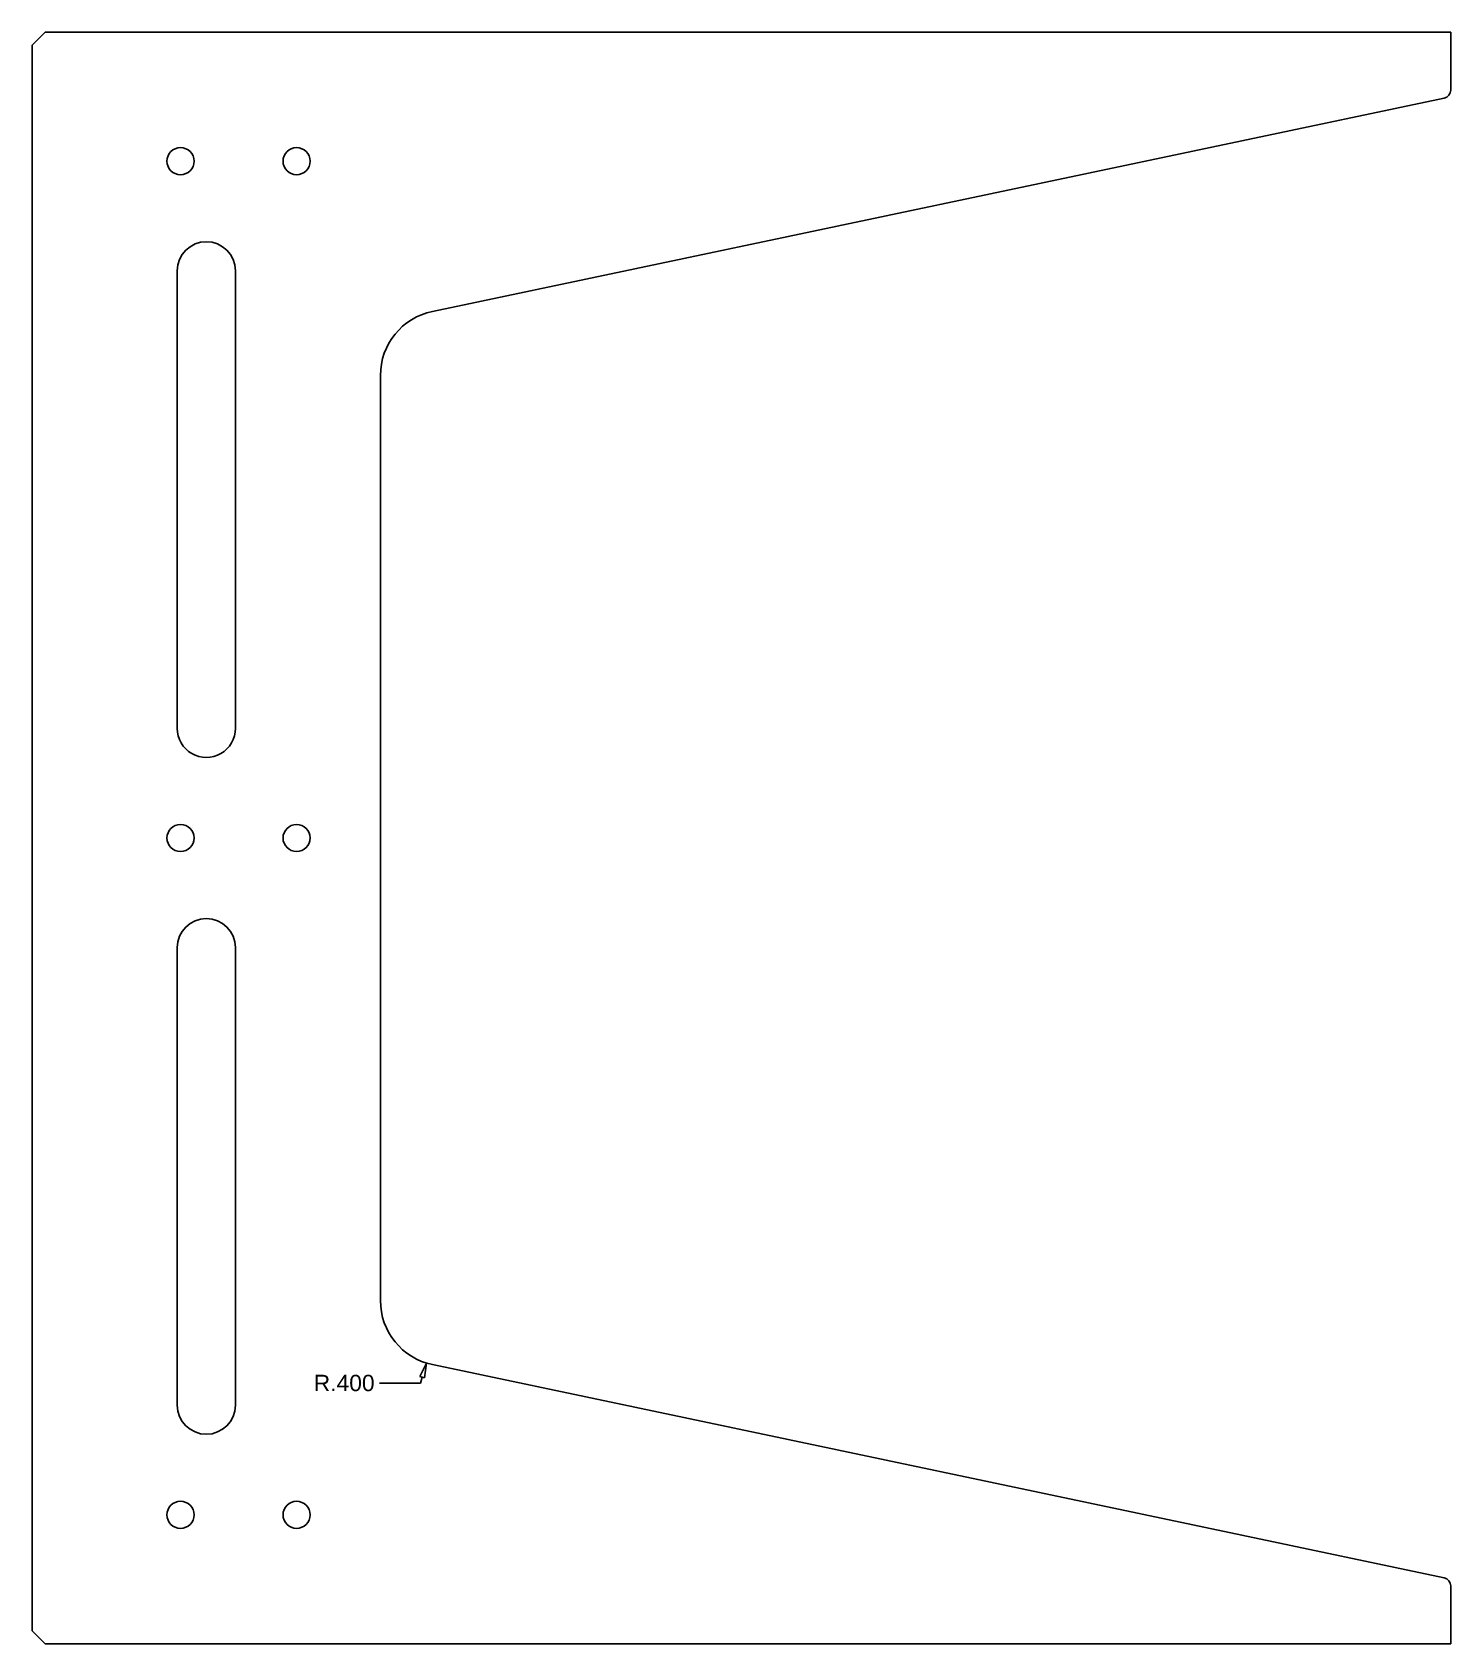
# Model space of a CAD drawing. Extents: x 1.67 to 10.33, y 0.07 to 9.91.
import ezdxf

# ---------------------------------------------------------------- set-up
doc = ezdxf.new("R2010")
doc.units = 0
doc.header["$MEASUREMENT"] = 0
doc.layers.add('CONTINUOUS', color=7, linetype='CONTINUOUS')
doc.layers.add('DIMENSIONS', color=7, linetype='CONTINUOUS')

# ---------------------------------------------------------------- blocks, each defined once
blk = doc.blocks.new('BLOCK5')
at = {"layer": 'DIMENSIONS'}
for p, q in [((14.8009, 0.9717), (14.8418, 1.0532)), ((14.8418, 1.0532), (14.8295, 0.9628)), ((14.5541, 0.9313), (14.8041, 0.9313)), ((14.8295, 0.9628), (14.8009, 0.9717)), ((14.8153, 0.9675), (14.8041, 0.9313))]:
    blk.add_line(p, q, dxfattribs=at)
at = {"layer": 'DIMENSIONS', "insert": (14.3388, 0.9313), "char_height": 0.099718, "attachment_point": 5}
blk.add_mtext('{\\fArial|b0|i0|c0|p0;\\C7;R.400}{\\fArial|b0|i0|c0|p0;\\C7;}', dxfattribs=at)

msp = doc.modelspace()

# ---------------------------------------------------------------- linework, layer by layer
at = {"layer": 'CONTINUOUS', "color": 1, "linetype": 'CONTINUOUS'}
for p, q in [((1.7493, 9.914), (1.6705, 9.8353)), ((1.6705, 9.8353), (1.6705, 0.1503)), ((10.2923, 9.512), (4.114, 8.2093)), ((10.2923, 0.4736), (4.114, 1.7762)), ((1.6705, 0.1503), (1.7493, 0.0715))]:
    msp.add_line(p, q, dxfattribs=at)
at = {"layer": 'CONTINUOUS'}
for p, q in [((1.7493, 9.914), (10.332, 9.914)), ((10.332, 9.5609), (10.332, 9.914)), ((2.5564, 5.6621), (2.5564, 8.4574)), ((2.9107, 5.6621), (2.9107, 8.4574)), ((3.7965, 2.1676), (3.7965, 7.8179)), ((2.5564, 1.5282), (2.5564, 4.3235)), ((2.9107, 4.3235), (2.9107, 1.5282)), ((10.332, 0.0715), (10.332, 0.4247)), ((1.7493, 0.0715), (10.332, 0.0715))]:
    msp.add_line(p, q, dxfattribs=at)
for centre in [(2.576, 9.1266), (3.2847, 9.1266), (2.576, 4.9928), (3.2847, 4.9928), (2.576, 0.8589), (3.2847, 0.8589)]:
    msp.add_circle(centre, 0.0827, dxfattribs=at)
for centre, radius, start, end in [((10.282, 9.5609), 0.05, 281.90605, 0), ((2.7335, 8.4574), 0.1772, 0, 180), ((4.1965, 7.8179), 0.4, 101.90605, 180), ((2.7335, 5.6621), 0.1772, 179.99413, 0.00587), ((2.7335, 4.3235), 0.1772, 0, 180), ((4.1965, 2.1676), 0.4, 180, 258.09395), ((2.7335, 1.5282), 0.1772, 180, 0), ((10.282, 0.4247), 0.05, 0, 78.09395)]:
    msp.add_arc(centre, radius, start, end, dxfattribs=at)

# ---------------------------------------------------------------- block references
at = {"layer": 'DIMENSIONS'}
msp.add_blockref('BLOCK5', (-10.7636, 0.7324), dxfattribs=at)

doc.saveas('drawing.dxf')
